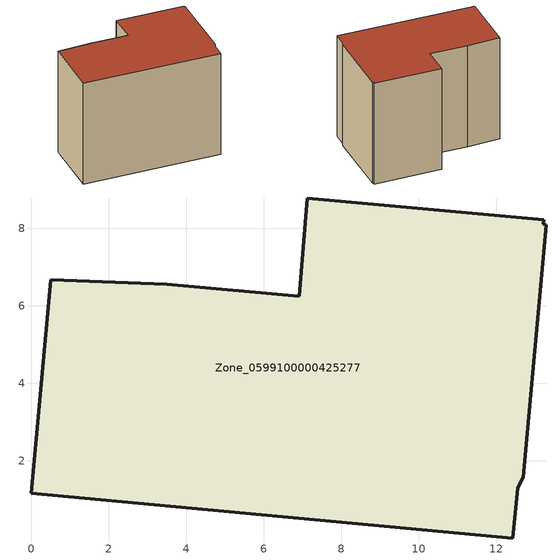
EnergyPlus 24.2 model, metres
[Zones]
Zone_0599100000425277
 floor ground (C_G): 13.21,8.1 13.29,8.09 12.69,1.58 12.55,1.31 12.43,0.01 0,1.17 0.5,6.67 3.5,6.55 6.91,6.24 7.12,8.78 13.22,8.23 z0
 wall outside (C_F): 13.29,8.09 13.21,8.1 13.22,8.23 7.12,8.78 6.91,6.24 3.5,6.55 0.5,6.67 0,1.17 12.43,0.01 12.55,1.31 12.69,1.58 13.29,8.09 z0:9.91
 roof outside (C_R): 13.22,8.23 7.12,8.78 6.91,6.24 3.5,6.55 0.5,6.67 0,1.17 12.43,0.01 12.55,1.31 12.69,1.58 13.29,8.09 13.21,8.1 z9.91
[BUILDING]
Pand.0599100000425277: North Axis=0; Terrain=City; Loads Convergence Tolerance Value=0.04; Temperature Convergence Tolerance Value=0.4; Solar Distribution=FullExterior; Maximum Number of Warmup Days=25; Minimum Number of Warmup Days=1
[Site:Location]
Rotterdam.The.Hague.AP_ZH_NLD Design_Conditions: Latitude=51.96; Longitude=4.45; Time Zone=1; Elevation=-4.5
[SITE:GROUNDTEMPERATURE:BUILDINGSURFACE]
18, 18, 18, 18, 18, 18, 18, 18, 18, 18, 18, 18
[MATERIAL] Thermal Absorptance=0.9; Solar Absorptance=0.7; Visible Absorptance=0.7
Name | Roughness | Thickness | Conductivity | Density | Specific Heat
G.TC.2006-2014 | MediumSmooth | 0.15 | 0.06 | 540 | 1210
F.TC.2006-2014 | Rough | 0.3 | 0.12 | 1920 | 840
R.TC.2006-2014 | MediumRough | 0.2 | 0.08 | 1500 | 1000
[CONSTRUCTION]
C_G: G.TC.2006-2014
C_F: F.TC.2006-2014
C_R: R.TC.2006-2014
[ZONE]
Zone_0599100000425277: Type=1; Multiplier=1; Ceiling Height=Autocalculate; Volume=Autocalculate; Floor Area=autocalculate; Part of Total Floor Area=Yes
[ZONEINFILTRATION:DESIGNFLOWRATE]
Infil_Zone_0599100000425277: Zone or ZoneList or Space or SpaceList=Zone_0599100000425277; Schedule=AlwaysOn; Design Flow Rate Calculation Method=Flow/Area; Flow Rate per Floor Area=0.0015; Constant Term Coefficient=1; Temperature Term Coefficient=0; Velocity Term Coefficient=0; Velocity Squared Term Coefficient=0
[HVACTEMPLATE:ZONE:IDEALLOADSAIRSYSTEM]
Zone_0599100000425277: Maximum Heating Supply Air Temperature=50; Minimum Cooling Supply Air Temperature=13; Maximum Heating Supply Air Humidity Ratio=0.0156; Minimum Cooling Supply Air Humidity Ratio=0.0077; Heating Limit=NoLimit; Cooling Limit=NoLimit; Dehumidification Control Type=ConstantSensibleHeatRatio; Cooling Sensible Heat Ratio=0.7; Dehumidification Setpoint=60; Humidification Control Type=None; Humidification Setpoint=30; Outdoor Air Method=None; Outdoor Air Flow Rate per Person=0.00944; Outdoor Air Flow Rate per Zone Floor Area=0; Outdoor Air Flow Rate per Zone=0; Demand Controlled Ventilation Type=None; Outdoor Air Economizer Type=NoEconomizer; Heat Recovery Type=None; Sensible Heat Recovery Effectiveness=0.7; Latent Heat Recovery Effectiveness=0.65
[ZONECONTROL:THERMOSTAT]
ThermostatControl_Zone_0599100000425277: Zone or ZoneList=Zone_0599100000425277; Control Type Schedule=DualSetpointControlType; Control 1=Thermostat_Zone_0599100000425277; Temperature Difference Between Cutout And Setpoint=0
[THERMOSTATSETPOINT:DUALSETPOINT]
Thermostat_Zone_0599100000425277: Heating Setpoint Temperature Schedule=HeatingSetpoint_Zone_0599100000425277; Cooling Setpoint Temperature Schedule=CoolingSetpoint_Zone_0599100000425277
[SCHEDULE:COMPACT]
HeatingSetpoint_Zone_0599100000425277: Through: 12/31, For: AllDays, Until: 24:00, 21
CoolingSetpoint_Zone_0599100000425277: Through: 12/31, For: AllDays, Until: 24:00, 24
DualSetpointControlType: Through: 12/31, For: AllDays, Until: 24:00, 4
AlwaysOn: Through: 12/31, For: AllDays, Until: 24:00, 1
